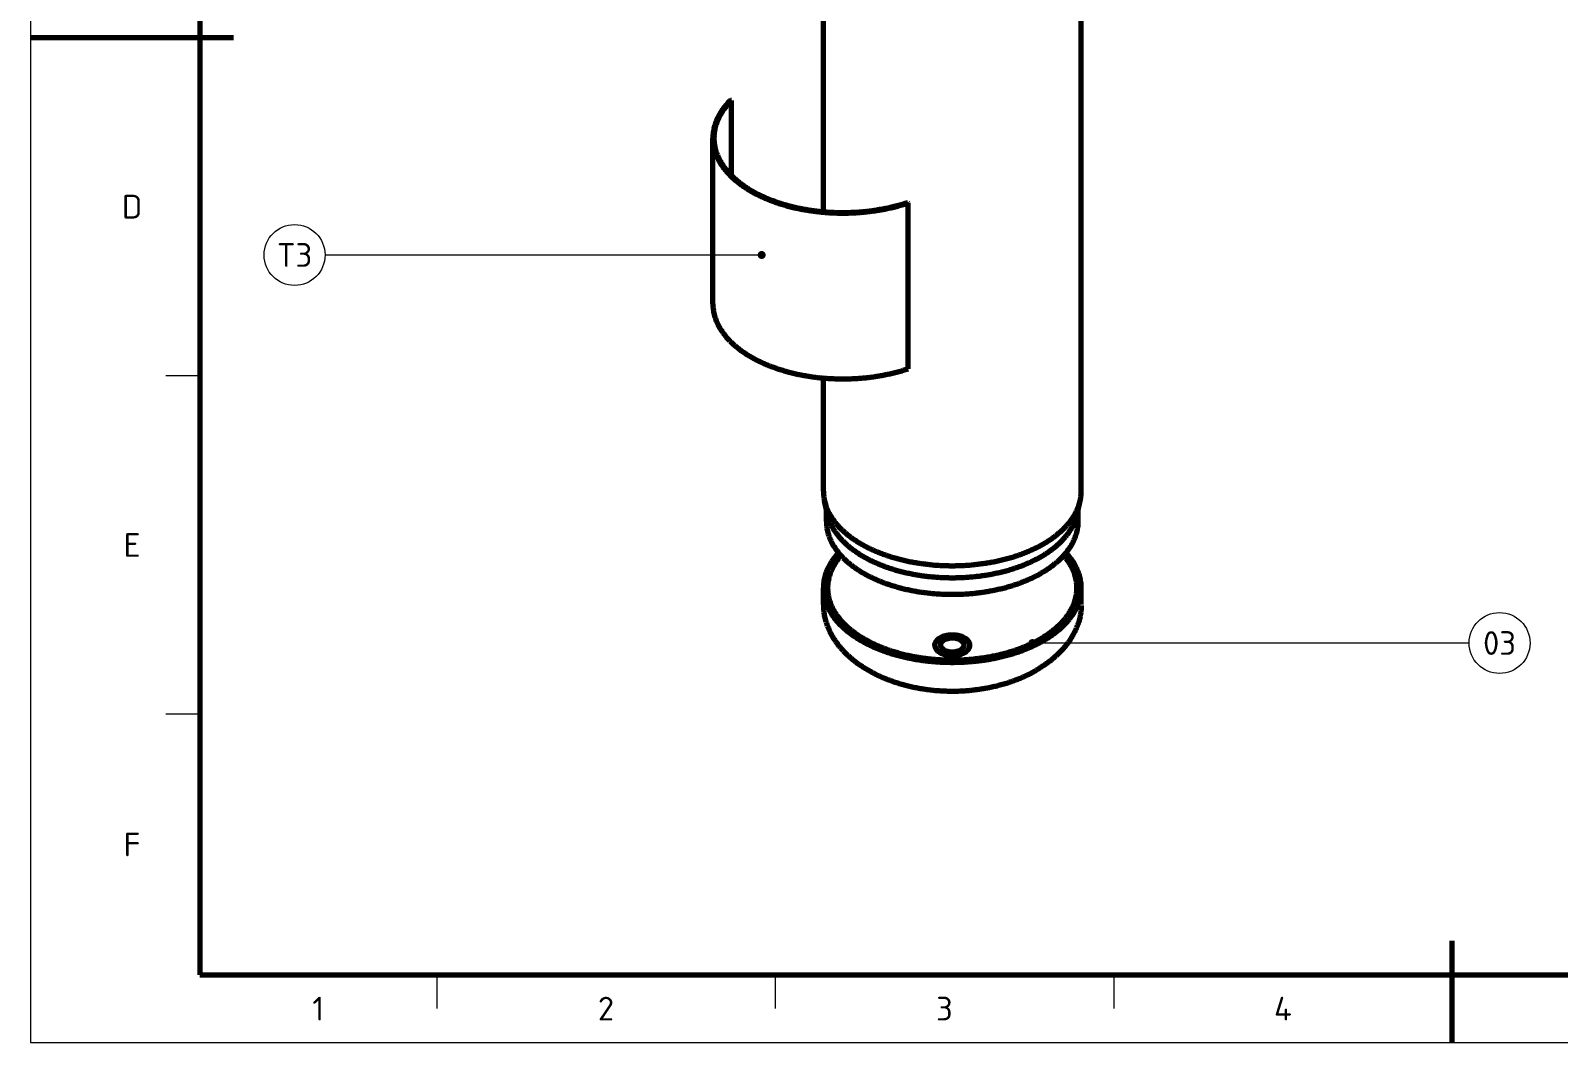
# Model space of a CAD drawing. Header units: millimetres. Extents: x 0 to 420, y 0 to 297.
# Drawn here: x 0 to 225.7, y 0 to 149.5 of the extents above; entities that cross this region are included whole.
import ezdxf
from ezdxf.enums import TextEntityAlignment as Align

# ---------------------------------------------------------------- set-up
doc = ezdxf.new("R2010")
doc.units = ezdxf.units.MM
for name, color, linetype, lineweight in [('01-VISIBLE', 7, 'CONTINUOUS', 70), ('06-TEXTO', 7, 'CONTINUOUS', 25), ('07-RECUADRO', 7, 'CONTINUOUS', 70), ('08-FINA', 5, 'CONTINUOUS', 18)]:
    doc.layers.add(name, color=color, linetype=linetype, lineweight=lineweight)
doc.styles.add('ISO3098', font='isocpeur.ttf')

msp = doc.modelspace()

# ---------------------------------------------------------------- hatches: boundary and pattern name
at = {"layer": '08-FINA'}
h = msp.add_hatch(color=7, dxfattribs=at)
h.dxf.hatch_style = 1
edge = h.paths.add_edge_path()
edge.add_arc((108, 116.36), 0.6, 0, 360)
h = msp.add_hatch(color=7, dxfattribs=at)
h.dxf.hatch_style = 1
edge = h.paths.add_edge_path()
edge.add_arc((148, 59.02), 0.6, 0, 360)

# ---------------------------------------------------------------- linework, layer by layer
at = {"layer": '01-VISIBLE'}
for p, q in [((117.11, 122.77), (117.11, 180)), ((155.21, 81.45), (155.21, 180)), ((103.53, 139.17), (103.4, 139.21)), ((103.53, 128.11), (103.53, 139.17)), ((100.79, 109.14), (100.79, 133.64)), ((129.57, 124.13), (129.65, 124.06)), ((129.65, 99.56), (129.65, 124.06)), ((117.11, 81.45), (117.11, 98.18)), ((117.71, 78.04), (117.26, 80.05)), ((154.61, 78.04), (155.05, 80.05)), ((117.56, 76.96), (117.56, 78.72)), ((154.76, 76.96), (154.76, 78.72)), ((117.11, 64.71), (117.11, 67.16)), ((155.21, 64.71), (155.21, 67.16))]:
    msp.add_line(p, q, dxfattribs=at)
for points in [[(103.4, 139.21), (103.25, 139.07), (103.11, 138.92), (102.97, 138.77), (102.84, 138.62), (102.71, 138.46), (102.58, 138.31), (102.45, 138.15), (102.33, 137.98), (102.21, 137.82), (102.09, 137.65), (101.98, 137.48), (101.87, 137.31), (101.77, 137.13), (101.67, 136.95), (101.58, 136.77), (101.49, 136.59), (101.4, 136.41), (101.32, 136.22), (101.24, 136.03), (101.17, 135.84), (101.11, 135.64), (101.05, 135.45), (101, 135.25), (100.95, 135.05), (100.91, 134.85), (100.87, 134.65), (100.84, 134.45), (100.82, 134.25), (100.81, 134.05), (100.8, 133.84), (100.79, 133.64)], [(103.53, 139.17), (103.38, 139.03), (103.24, 138.88), (103.11, 138.73), (102.97, 138.58), (102.84, 138.43), (102.71, 138.27), (102.59, 138.11), (102.47, 137.95), (102.35, 137.79), (102.23, 137.62), (102.12, 137.45), (102.02, 137.28), (101.91, 137.1), (101.81, 136.93), (101.72, 136.75), (101.63, 136.57), (101.55, 136.38), (101.47, 136.2), (101.39, 136.01), (101.32, 135.82), (101.26, 135.63), (101.2, 135.43), (101.15, 135.24), (101.1, 135.04), (101.06, 134.84), (101.02, 134.65), (100.99, 134.45), (100.97, 134.24), (100.96, 134.04), (100.95, 133.84), (100.94, 133.64)], [(100.79, 133.64), (100.8, 133.44), (100.81, 133.24), (100.82, 133.04), (100.84, 132.84), (100.87, 132.64), (100.9, 132.44), (100.94, 132.25), (100.99, 132.05), (101.04, 131.86), (101.1, 131.67), (101.16, 131.48), (101.23, 131.29), (101.3, 131.1), (101.38, 130.92), (101.46, 130.74), (101.55, 130.56), (101.64, 130.38), (101.74, 130.2), (101.84, 130.03), (101.94, 129.86), (102.05, 129.69), (102.16, 129.53), (102.28, 129.36), (102.4, 129.2), (102.52, 129.04), (102.65, 128.89), (102.77, 128.73), (102.91, 128.58), (103.04, 128.43), (103.18, 128.29), (103.32, 128.14), (103.46, 128), (103.6, 127.86), (103.75, 127.73), (103.9, 127.59), (104.05, 127.46), (104.2, 127.33), (104.36, 127.21), (104.51, 127.08), (104.67, 126.96), (104.83, 126.84), (104.99, 126.72), (105.16, 126.6), (105.32, 126.49), (105.49, 126.38), (105.65, 126.27), (105.82, 126.16), (105.99, 126.05), (106.16, 125.95), (106.33, 125.85), (106.51, 125.75), (106.68, 125.65), (106.86, 125.55), (107.03, 125.46), (107.21, 125.37), (107.39, 125.28), (107.57, 125.19), (107.75, 125.1), (107.93, 125.01), (108.11, 124.93), (108.3, 124.85), (108.48, 124.77), (108.66, 124.69), (108.85, 124.61), (109.03, 124.54), (109.22, 124.46), (109.41, 124.39), (109.59, 124.32), (109.78, 124.25), (109.97, 124.18), (110.16, 124.12), (110.35, 124.05), (110.54, 123.99), (110.73, 123.93), (110.92, 123.87), (111.11, 123.81), (111.3, 123.75), (111.5, 123.7), (111.69, 123.64), (111.88, 123.59), (112.07, 123.54), (112.27, 123.49), (112.46, 123.44), (112.66, 123.39), (112.85, 123.35), (113.05, 123.3), (113.24, 123.26), (113.44, 123.22), (113.63, 123.18), (113.83, 123.14), (114.03, 123.1), (114.22, 123.07), (114.42, 123.03), (114.62, 123), (114.82, 122.96), (115.01, 122.93), (115.21, 122.9), (115.41, 122.87), (115.61, 122.85), (115.81, 122.82), (116, 122.8), (116.2, 122.77), (116.4, 122.75), (116.6, 122.73), (116.8, 122.71), (117, 122.69), (117.2, 122.67), (117.4, 122.66), (117.6, 122.64), (117.8, 122.63), (118, 122.61), (118.2, 122.6), (118.4, 122.59), (118.6, 122.58), (118.8, 122.58), (119, 122.57), (119.2, 122.56), (119.4, 122.56), (119.6, 122.56), (119.8, 122.55), (120, 122.55), (120.2, 122.55), (120.4, 122.56), (120.6, 122.56), (120.8, 122.56), (121, 122.57), (121.2, 122.58), (121.4, 122.58), (121.6, 122.59), (121.8, 122.6), (122, 122.61), (122.2, 122.63), (122.4, 122.64), (122.6, 122.66), (122.8, 122.67), (123, 122.69), (123.2, 122.71), (123.4, 122.73), (123.59, 122.75), (123.79, 122.77), (123.99, 122.8), (124.19, 122.82), (124.39, 122.85), (124.59, 122.88), (124.79, 122.9), (124.98, 122.93), (125.18, 122.97), (125.38, 123), (125.58, 123.03), (125.77, 123.07), (125.97, 123.1), (126.17, 123.14), (126.36, 123.18), (126.56, 123.22), (126.75, 123.26), (126.95, 123.31), (127.14, 123.35), (127.34, 123.4), (127.53, 123.44), (127.73, 123.49), (127.92, 123.54), (128.12, 123.59), (128.31, 123.65), (128.5, 123.7), (128.69, 123.76), (128.89, 123.81), (129.08, 123.87), (129.27, 123.93), (129.46, 123.99), (129.65, 124.06)], [(100.94, 133.64), (100.95, 133.44), (100.96, 133.24), (100.97, 133.04), (100.99, 132.84), (101.02, 132.64), (101.06, 132.44), (101.1, 132.24), (101.14, 132.05), (101.2, 131.85), (101.25, 131.66), (101.32, 131.47), (101.39, 131.28), (101.46, 131.09), (101.54, 130.91), (101.62, 130.73), (101.71, 130.55), (101.8, 130.37), (101.9, 130.19), (102, 130.02), (102.11, 129.85), (102.22, 129.68), (102.33, 129.51), (102.45, 129.35), (102.57, 129.19), (102.69, 129.03), (102.82, 128.88), (102.95, 128.72), (103.08, 128.57), (103.22, 128.42), (103.36, 128.28), (103.5, 128.14), (103.64, 127.99), (103.79, 127.86), (103.94, 127.72), (104.09, 127.59), (104.24, 127.46), (104.39, 127.33), (104.55, 127.2), (104.71, 127.08), (104.87, 126.95), (105.03, 126.83), (105.19, 126.72), (105.35, 126.6), (105.52, 126.49), (105.69, 126.38), (105.86, 126.27), (106.03, 126.16), (106.2, 126.05), (106.37, 125.95), (106.54, 125.85), (106.72, 125.75), (106.89, 125.65), (107.07, 125.56), (107.25, 125.46), (107.43, 125.37), (107.61, 125.28), (107.79, 125.19), (107.97, 125.11), (108.15, 125.02), (108.33, 124.94), (108.52, 124.86), (108.7, 124.78), (108.89, 124.7), (109.07, 124.63), (109.26, 124.55), (109.45, 124.48), (109.64, 124.41), (109.83, 124.34), (110.01, 124.27), (110.2, 124.2), (110.39, 124.14), (110.58, 124.07), (110.78, 124.01), (110.97, 123.95), (111.16, 123.89), (111.35, 123.84), (111.55, 123.78), (111.74, 123.73), (111.93, 123.67), (112.13, 123.62), (112.32, 123.57), (112.52, 123.52), (112.71, 123.48), (112.91, 123.43), (113.1, 123.38), (113.3, 123.34), (113.5, 123.3), (113.69, 123.26), (113.89, 123.22), (114.09, 123.18), (114.29, 123.15), (114.48, 123.11), (114.68, 123.08), (114.88, 123.04), (115.08, 123.01), (115.28, 122.98), (115.48, 122.95), (115.67, 122.93), (115.87, 122.9), (116.07, 122.88), (116.27, 122.85), (116.47, 122.83), (116.67, 122.81), (116.87, 122.79), (117.07, 122.77), (117.27, 122.75), (117.47, 122.74), (117.67, 122.72), (117.87, 122.71), (118.07, 122.7), (118.28, 122.68), (118.48, 122.68), (118.68, 122.67), (118.88, 122.66), (119.08, 122.65), (119.28, 122.65), (119.48, 122.64), (119.68, 122.64), (119.88, 122.64), (120.08, 122.64), (120.28, 122.64), (120.49, 122.64), (120.69, 122.65), (120.89, 122.65), (121.09, 122.66), (121.29, 122.67), (121.49, 122.67), (121.69, 122.68), (121.89, 122.69), (122.09, 122.71), (122.29, 122.72), (122.49, 122.74), (122.69, 122.75), (122.89, 122.77), (123.09, 122.79), (123.29, 122.81), (123.49, 122.83), (123.69, 122.85), (123.89, 122.87), (124.09, 122.9), (124.29, 122.92), (124.49, 122.95), (124.69, 122.98), (124.89, 123.01), (125.09, 123.04), (125.28, 123.07), (125.48, 123.11), (125.68, 123.14), (125.88, 123.18), (126.08, 123.22), (126.27, 123.26), (126.47, 123.3), (126.67, 123.34), (126.86, 123.38), (127.06, 123.42), (127.25, 123.47), (127.45, 123.52), (127.64, 123.57), (127.84, 123.62), (128.03, 123.67), (128.23, 123.72), (128.42, 123.78), (128.61, 123.83), (128.81, 123.89), (129, 123.95), (129.19, 124.01), (129.38, 124.07), (129.57, 124.13)], [(100.79, 109.14), (100.8, 108.94), (100.81, 108.74), (100.82, 108.54), (100.84, 108.35), (100.87, 108.15), (100.9, 107.95), (100.94, 107.75), (100.99, 107.56), (101.04, 107.37), (101.1, 107.17), (101.16, 106.98), (101.23, 106.79), (101.3, 106.61), (101.38, 106.42), (101.46, 106.24), (101.55, 106.06), (101.64, 105.88), (101.74, 105.71), (101.84, 105.54), (101.94, 105.36), (102.05, 105.2), (102.16, 105.03), (102.28, 104.87), (102.4, 104.71), (102.52, 104.55), (102.65, 104.39), (102.77, 104.24), (102.91, 104.09), (103.04, 103.94), (103.18, 103.79), (103.32, 103.65), (103.46, 103.51), (103.6, 103.37), (103.75, 103.23), (103.9, 103.1), (104.05, 102.97), (104.2, 102.84), (104.36, 102.71), (104.51, 102.59), (104.67, 102.46), (104.83, 102.34), (104.99, 102.22), (105.16, 102.11), (105.32, 101.99), (105.49, 101.88), (105.65, 101.77), (105.82, 101.66), (105.99, 101.56), (106.16, 101.45), (106.33, 101.35), (106.51, 101.25), (106.68, 101.15), (106.86, 101.06), (107.03, 100.96), (107.21, 100.87), (107.39, 100.78), (107.57, 100.69), (107.75, 100.6), (107.93, 100.52), (108.11, 100.44), (108.3, 100.35), (108.48, 100.27), (108.66, 100.19), (108.85, 100.12), (109.03, 100.04), (109.22, 99.97), (109.41, 99.9), (109.59, 99.83), (109.78, 99.76), (109.97, 99.69), (110.16, 99.62), (110.35, 99.56), (110.54, 99.5), (110.73, 99.43), (110.92, 99.37), (111.11, 99.32), (111.3, 99.26), (111.5, 99.2), (111.69, 99.15), (111.88, 99.1), (112.07, 99.05), (112.27, 99), (112.46, 98.95), (112.66, 98.9), (112.85, 98.85), (113.05, 98.81), (113.24, 98.77), (113.44, 98.72), (113.63, 98.68), (113.83, 98.65), (114.03, 98.61), (114.22, 98.57), (114.42, 98.54), (114.62, 98.5), (114.82, 98.47), (115.01, 98.44), (115.21, 98.41), (115.41, 98.38), (115.61, 98.35), (115.81, 98.33), (116, 98.3), (116.2, 98.28), (116.4, 98.25), (116.6, 98.23), (116.8, 98.21), (117, 98.19), (117.2, 98.18), (117.4, 98.16), (117.6, 98.15), (117.8, 98.13), (118, 98.12), (118.2, 98.11), (118.4, 98.1), (118.6, 98.09), (118.8, 98.08), (119, 98.07), (119.2, 98.07), (119.4, 98.06), (119.6, 98.06), (119.8, 98.06), (120, 98.06), (120.2, 98.06), (120.4, 98.06), (120.6, 98.06), (120.8, 98.07), (121, 98.07), (121.2, 98.08), (121.4, 98.09), (121.6, 98.1), (121.8, 98.11), (122, 98.12), (122.2, 98.13), (122.4, 98.15), (122.6, 98.16), (122.8, 98.18), (123, 98.2), (123.2, 98.21), (123.4, 98.23), (123.59, 98.26), (123.79, 98.28), (123.99, 98.3), (124.19, 98.33), (124.39, 98.35), (124.59, 98.38), (124.79, 98.41), (124.98, 98.44), (125.18, 98.47), (125.38, 98.5), (125.58, 98.54), (125.77, 98.57), (125.97, 98.61), (126.17, 98.65), (126.36, 98.69), (126.56, 98.73), (126.75, 98.77), (126.95, 98.81), (127.14, 98.86), (127.34, 98.9), (127.53, 98.95), (127.73, 99), (127.92, 99.05), (128.12, 99.1), (128.31, 99.15), (128.5, 99.21), (128.69, 99.26), (128.89, 99.32), (129.08, 99.38), (129.27, 99.44), (129.46, 99.5), (129.65, 99.56)], [(117.11, 81.45), (117.11, 81.25), (117.12, 81.05), (117.14, 80.85), (117.16, 80.65), (117.19, 80.45), (117.22, 80.25), (117.26, 80.05)], [(155.05, 80.05), (155.09, 80.25), (155.13, 80.45), (155.16, 80.65), (155.18, 80.85), (155.19, 81.05), (155.2, 81.25), (155.21, 81.45)], [(117.26, 80.05), (117.31, 79.86), (117.36, 79.66), (117.42, 79.47), (117.48, 79.28), (117.55, 79.09), (117.62, 78.91), (117.7, 78.72), (117.79, 78.54), (117.87, 78.36), (117.97, 78.18), (118.06, 78.01), (118.16, 77.84), (118.27, 77.67), (118.38, 77.5), (118.49, 77.33), (118.61, 77.17), (118.73, 77.01), (118.85, 76.85), (118.98, 76.7), (119.11, 76.55), (119.24, 76.39), (119.37, 76.25), (119.51, 76.1), (119.65, 75.96), (119.79, 75.82), (119.94, 75.68), (120.09, 75.54), (120.24, 75.41), (120.39, 75.28), (120.54, 75.15), (120.7, 75.03), (120.85, 74.9), (121.01, 74.78), (121.17, 74.66), (121.33, 74.54), (121.5, 74.43), (121.66, 74.31), (121.83, 74.2), (122, 74.09), (122.16, 73.99), (122.33, 73.88), (122.51, 73.78), (122.68, 73.68), (122.85, 73.58), (123.03, 73.48), (123.2, 73.39), (123.38, 73.29), (123.56, 73.2), (123.74, 73.11), (123.92, 73.02), (124.1, 72.94), (124.28, 72.85), (124.46, 72.77), (124.64, 72.69), (124.83, 72.61), (125.01, 72.53), (125.2, 72.45), (125.38, 72.38), (125.57, 72.31), (125.76, 72.24), (125.94, 72.17), (126.13, 72.1), (126.32, 72.03), (126.51, 71.97), (126.7, 71.9), (126.89, 71.84), (127.08, 71.78), (127.27, 71.72), (127.46, 71.66), (127.65, 71.61), (127.85, 71.55), (128.04, 71.5), (128.23, 71.45), (128.43, 71.4), (128.62, 71.35), (128.82, 71.3), (129.01, 71.26), (129.21, 71.21), (129.4, 71.17), (129.6, 71.12), (129.79, 71.08), (129.99, 71.04), (130.18, 71.01), (130.38, 70.97), (130.58, 70.93), (130.78, 70.9), (130.97, 70.87), (131.17, 70.84), (131.37, 70.8), (131.57, 70.78), (131.76, 70.75), (131.96, 70.72), (132.16, 70.7), (132.36, 70.67), (132.56, 70.65), (132.76, 70.63), (132.96, 70.61), (133.16, 70.59), (133.35, 70.57), (133.55, 70.55), (133.75, 70.54), (133.95, 70.53), (134.15, 70.51), (134.35, 70.5), (134.55, 70.49), (134.75, 70.48), (134.95, 70.47), (135.15, 70.47), (135.35, 70.46), (135.55, 70.46), (135.75, 70.45), (135.95, 70.45), (136.15, 70.45), (136.35, 70.45), (136.55, 70.45), (136.75, 70.46), (136.95, 70.46), (137.15, 70.47), (137.35, 70.47), (137.55, 70.48), (137.75, 70.49), (137.95, 70.5), (138.15, 70.51), (138.35, 70.52), (138.55, 70.54), (138.75, 70.55), (138.95, 70.57), (139.15, 70.59), (139.35, 70.61), (139.55, 70.63), (139.75, 70.65), (139.95, 70.67), (140.14, 70.7), (140.34, 70.72), (140.54, 70.75), (140.74, 70.77), (140.94, 70.8), (141.14, 70.83), (141.33, 70.87), (141.53, 70.9), (141.73, 70.93), (141.92, 70.97), (142.12, 71), (142.32, 71.04), (142.51, 71.08), (142.71, 71.12), (142.91, 71.16), (143.1, 71.21), (143.3, 71.25), (143.49, 71.3), (143.68, 71.35), (143.88, 71.4), (144.07, 71.45), (144.27, 71.5), (144.46, 71.55), (144.65, 71.61), (144.84, 71.66), (145.03, 71.72), (145.23, 71.78), (145.42, 71.84), (145.61, 71.9), (145.8, 71.96), (145.99, 72.03), (146.17, 72.1), (146.36, 72.16), (146.55, 72.23), (146.74, 72.3), (146.92, 72.38), (147.11, 72.45), (147.29, 72.53), (147.48, 72.6), (147.66, 72.68), (147.85, 72.77), (148.03, 72.85), (148.21, 72.93), (148.39, 73.02), (148.57, 73.11), (148.75, 73.2), (148.93, 73.29), (149.1, 73.38), (149.28, 73.48), (149.45, 73.57), (149.63, 73.67)], [(149.63, 73.67), (149.8, 73.77), (149.97, 73.88), (150.14, 73.98), (150.31, 74.09), (150.48, 74.2), (150.65, 74.31), (150.81, 74.42), (150.98, 74.54), (151.14, 74.66), (151.3, 74.78), (151.46, 74.9), (151.61, 75.02), (151.77, 75.15), (151.92, 75.28), (152.07, 75.41), (152.22, 75.54), (152.37, 75.68), (152.52, 75.81), (152.66, 75.96), (152.8, 76.1), (152.94, 76.24), (153.07, 76.39), (153.2, 76.54), (153.33, 76.69), (153.46, 76.85), (153.58, 77.01), (153.7, 77.17), (153.82, 77.33), (153.93, 77.5), (154.04, 77.66), (154.15, 77.83), (154.25, 78.01), (154.35, 78.18), (154.44, 78.36), (154.53, 78.54), (154.61, 78.72), (154.69, 78.91), (154.76, 79.09), (154.83, 79.28), (154.9, 79.47), (154.95, 79.66), (155.01, 79.86), (155.05, 80.05)], [(117.56, 76.96), (117.56, 76.76), (117.57, 76.56), (117.59, 76.36), (117.61, 76.16), (117.64, 75.96), (117.67, 75.76), (117.71, 75.57), (117.76, 75.37), (117.82, 75.18), (117.87, 74.99), (117.94, 74.8), (118.01, 74.61), (118.08, 74.42), (118.16, 74.24), (118.25, 74.06), (118.34, 73.88), (118.43, 73.7), (118.53, 73.53), (118.64, 73.35), (118.74, 73.18), (118.86, 73.02), (118.97, 72.85), (119.09, 72.69), (119.21, 72.53), (119.34, 72.38), (119.47, 72.22), (119.6, 72.07), (119.73, 71.92), (119.87, 71.77), (120.01, 71.63), (120.15, 71.49), (120.3, 71.35), (120.44, 71.21), (120.59, 71.08), (120.74, 70.95), (120.9, 70.82), (121.05, 70.69), (121.21, 70.57), (121.37, 70.45), (121.53, 70.33), (121.69, 70.21), (121.86, 70.09), (122.02, 69.98), (122.19, 69.87), (122.36, 69.76), (122.53, 69.65), (122.7, 69.55), (122.87, 69.44), (123.05, 69.34), (123.22, 69.24), (123.4, 69.15), (123.57, 69.05), (123.75, 68.96), (123.93, 68.87), (124.11, 68.78), (124.29, 68.69), (124.47, 68.6), (124.65, 68.52), (124.84, 68.44), (125.02, 68.36), (125.21, 68.28), (125.39, 68.2), (125.58, 68.13), (125.76, 68.05), (125.95, 67.98), (126.14, 67.91), (126.33, 67.84), (126.52, 67.78), (126.71, 67.71), (126.9, 67.65), (127.09, 67.58), (127.28, 67.52), (127.47, 67.46), (127.66, 67.41), (127.85, 67.35), (128.05, 67.3), (128.24, 67.24), (128.44, 67.19), (128.63, 67.14), (128.82, 67.09), (129.02, 67.04), (129.21, 67), (129.41, 66.95), (129.61, 66.91), (129.8, 66.87), (130, 66.83), (130.2, 66.79), (130.39, 66.75), (130.59, 66.71), (130.79, 66.68), (130.99, 66.64), (131.18, 66.61), (131.38, 66.58), (131.58, 66.55), (131.78, 66.52), (131.98, 66.5), (132.18, 66.47), (132.38, 66.45), (132.58, 66.42), (132.78, 66.4), (132.97, 66.38), (133.17, 66.36), (133.37, 66.34), (133.57, 66.32), (133.77, 66.31), (133.97, 66.29), (134.18, 66.28), (134.38, 66.27), (134.58, 66.26), (134.78, 66.25), (134.98, 66.24), (135.18, 66.24), (135.38, 66.23), (135.58, 66.23), (135.78, 66.22), (135.98, 66.22), (136.18, 66.22), (136.38, 66.22), (136.58, 66.22), (136.78, 66.23), (136.98, 66.23), (137.18, 66.24), (137.38, 66.24), (137.59, 66.25), (137.79, 66.26), (137.99, 66.27), (138.19, 66.28), (138.39, 66.3), (138.59, 66.31), (138.79, 66.33), (138.99, 66.35), (139.19, 66.36), (139.39, 66.38), (139.59, 66.4), (139.79, 66.43), (139.98, 66.45), (140.18, 66.48), (140.38, 66.5), (140.58, 66.53), (140.78, 66.56), (140.98, 66.59), (141.18, 66.62), (141.38, 66.65), (141.57, 66.69), (141.77, 66.72), (141.97, 66.76), (142.16, 66.8), (142.36, 66.84), (142.56, 66.88), (142.75, 66.92), (142.95, 66.96), (143.15, 67.01), (143.34, 67.05), (143.54, 67.1), (143.73, 67.15), (143.92, 67.2), (144.12, 67.25), (144.31, 67.31), (144.5, 67.36), (144.7, 67.42), (144.89, 67.48), (145.08, 67.54), (145.27, 67.6), (145.46, 67.66), (145.65, 67.73), (145.84, 67.79), (146.03, 67.86), (146.22, 67.93), (146.41, 68), (146.59, 68.07), (146.78, 68.15), (146.97, 68.22), (147.15, 68.3), (147.34, 68.38), (147.52, 68.46), (147.7, 68.54), (147.89, 68.62), (148.07, 68.71), (148.25, 68.8), (148.43, 68.89), (148.61, 68.98), (148.78, 69.07), (148.96, 69.17), (149.14, 69.27), (149.31, 69.37)], [(117.71, 78.04), (117.76, 77.85), (117.81, 77.65), (117.87, 77.46), (117.93, 77.27), (118, 77.08), (118.07, 76.9), (118.15, 76.71), (118.24, 76.53), (118.33, 76.35), (118.42, 76.17), (118.52, 76), (118.62, 75.82), (118.73, 75.65), (118.84, 75.49), (118.96, 75.32), (119.08, 75.16), (119.2, 75), (119.32, 74.84), (119.45, 74.69), (119.58, 74.54), (119.72, 74.39), (119.85, 74.24), (119.99, 74.1), (120.14, 73.95), (120.28, 73.82), (120.43, 73.68), (120.58, 73.54), (120.73, 73.41), (120.88, 73.28), (121.04, 73.16), (121.19, 73.03), (121.35, 72.91), (121.51, 72.79), (121.68, 72.67), (121.84, 72.55), (122.01, 72.44), (122.17, 72.33), (122.34, 72.22), (122.51, 72.11), (122.68, 72.01), (122.85, 71.9), (123.03, 71.8), (123.2, 71.7), (123.38, 71.61), (123.56, 71.51), (123.73, 71.42), (123.91, 71.33), (124.09, 71.24), (124.27, 71.15), (124.45, 71.06), (124.64, 70.98), (124.82, 70.9), (125, 70.82), (125.19, 70.74), (125.37, 70.66), (125.56, 70.58), (125.75, 70.51), (125.93, 70.44), (126.12, 70.37), (126.31, 70.3), (126.5, 70.23), (126.69, 70.17), (126.88, 70.1), (127.07, 70.04), (127.26, 69.98), (127.45, 69.92), (127.65, 69.86), (127.84, 69.8), (128.03, 69.75), (128.23, 69.7), (128.42, 69.64), (128.61, 69.59), (128.81, 69.54), (129, 69.5), (129.2, 69.45), (129.4, 69.41), (129.59, 69.36), (129.79, 69.32), (129.98, 69.28), (130.18, 69.24), (130.38, 69.2), (130.58, 69.17), (130.77, 69.13), (130.97, 69.1), (131.17, 69.06), (131.37, 69.03), (131.57, 69), (131.77, 68.97), (131.96, 68.95), (132.16, 68.92), (132.36, 68.9), (132.56, 68.87), (132.76, 68.85), (132.96, 68.83), (133.16, 68.81), (133.36, 68.79), (133.56, 68.78), (133.76, 68.76), (133.96, 68.75), (134.16, 68.73), (134.36, 68.72), (134.56, 68.71), (134.76, 68.7), (134.97, 68.69), (135.17, 68.69), (135.37, 68.68), (135.57, 68.68), (135.77, 68.67), (135.97, 68.67), (136.17, 68.67), (136.37, 68.67), (136.57, 68.67), (136.77, 68.68), (136.97, 68.68), (137.17, 68.69), (137.38, 68.69), (137.58, 68.7), (137.78, 68.71), (137.98, 68.72), (138.18, 68.73), (138.38, 68.75), (138.58, 68.76), (138.78, 68.78), (138.98, 68.79), (139.18, 68.81), (139.38, 68.83), (139.58, 68.85), (139.78, 68.88), (139.98, 68.9), (140.18, 68.92), (140.38, 68.95), (140.57, 68.98), (140.77, 69.01), (140.97, 69.04), (141.17, 69.07), (141.37, 69.1), (141.57, 69.13), (141.76, 69.17), (141.96, 69.21), (142.16, 69.24), (142.36, 69.28), (142.55, 69.33), (142.75, 69.37), (142.95, 69.41), (143.14, 69.46), (143.34, 69.5), (143.53, 69.55), (143.73, 69.6), (143.92, 69.65), (144.11, 69.7), (144.31, 69.76), (144.5, 69.81), (144.69, 69.87), (144.89, 69.93), (145.08, 69.99), (145.27, 70.05), (145.46, 70.11), (145.65, 70.17), (145.84, 70.24), (146.03, 70.31), (146.22, 70.38), (146.41, 70.45), (146.59, 70.52), (146.78, 70.59), (146.97, 70.67), (147.15, 70.75), (147.34, 70.83), (147.52, 70.91), (147.7, 70.99), (147.88, 71.07), (148.07, 71.16), (148.25, 71.25), (148.43, 71.34), (148.6, 71.43), (148.78, 71.52), (148.96, 71.62), (149.13, 71.72), (149.31, 71.82)], [(149.31, 71.82), (149.48, 71.92), (149.65, 72.02), (149.82, 72.12), (149.99, 72.23), (150.16, 72.34), (150.33, 72.45), (150.49, 72.57), (150.66, 72.68), (150.82, 72.8), (150.98, 72.92), (151.14, 73.04), (151.29, 73.17), (151.45, 73.29), (151.6, 73.42), (151.75, 73.56), (151.9, 73.69), (152.05, 73.83), (152.19, 73.97), (152.33, 74.11), (152.47, 74.25), (152.61, 74.4), (152.74, 74.55), (152.87, 74.7), (153, 74.85), (153.12, 75.01), (153.25, 75.17), (153.36, 75.33), (153.48, 75.49), (153.59, 75.66), (153.69, 75.83), (153.8, 76), (153.9, 76.18), (153.99, 76.35), (154.08, 76.53), (154.16, 76.72), (154.24, 76.9), (154.32, 77.08), (154.39, 77.27), (154.45, 77.46), (154.51, 77.65), (154.56, 77.85), (154.61, 78.04)], [(149.31, 69.37), (149.49, 69.47), (149.66, 69.57), (149.83, 69.68), (150.01, 69.79), (150.18, 69.9), (150.35, 70.02), (150.51, 70.13), (150.68, 70.25), (150.84, 70.37), (151.01, 70.49), (151.17, 70.62), (151.33, 70.75), (151.48, 70.88), (151.64, 71.01), (151.79, 71.14), (151.94, 71.28), (152.09, 71.42), (152.24, 71.56), (152.38, 71.71), (152.52, 71.85), (152.66, 72.01), (152.79, 72.16), (152.93, 72.31), (153.05, 72.47), (153.18, 72.63), (153.3, 72.8), (153.42, 72.96), (153.53, 73.13), (153.65, 73.3), (153.75, 73.48), (153.85, 73.65), (153.95, 73.83), (154.04, 74.01), (154.13, 74.2), (154.21, 74.38), (154.29, 74.57), (154.36, 74.76), (154.43, 74.96), (154.49, 75.15), (154.55, 75.35), (154.6, 75.54), (154.64, 75.74), (154.67, 75.94), (154.7, 76.15), (154.73, 76.35), (154.74, 76.55), (154.75, 76.76), (154.76, 76.96)], [(119.36, 72.35), (119.22, 72.2), (119.08, 72.04), (118.95, 71.88), (118.82, 71.72), (118.69, 71.56), (118.57, 71.39), (118.45, 71.22), (118.34, 71.05), (118.23, 70.88), (118.12, 70.7), (118.02, 70.52), (117.92, 70.34), (117.82, 70.15), (117.74, 69.97), (117.65, 69.78), (117.58, 69.58), (117.5, 69.39), (117.44, 69.19), (117.37, 69), (117.32, 68.8), (117.27, 68.6), (117.23, 68.39), (117.19, 68.19), (117.16, 67.99), (117.14, 67.78), (117.12, 67.57), (117.11, 67.37), (117.11, 67.16)], [(155.21, 67.16), (155.2, 67.37), (155.19, 67.57), (155.18, 67.78), (155.15, 67.99), (155.12, 68.19), (155.09, 68.39), (155.04, 68.6), (155, 68.8), (154.94, 69), (154.88, 69.19), (154.81, 69.39), (154.74, 69.58), (154.66, 69.78), (154.58, 69.97), (154.49, 70.15), (154.4, 70.34), (154.3, 70.52), (154.2, 70.7), (154.09, 70.88), (153.98, 71.05), (153.86, 71.22), (153.74, 71.39), (153.62, 71.56), (153.49, 71.72), (153.36, 71.88), (153.23, 72.04), (153.09, 72.2), (152.96, 72.35)], [(119.7, 71.95), (119.57, 71.8), (119.44, 71.64), (119.32, 71.48), (119.19, 71.32), (119.08, 71.15), (118.96, 70.98), (118.85, 70.81), (118.74, 70.64), (118.64, 70.46), (118.54, 70.28), (118.45, 70.1), (118.36, 69.92), (118.28, 69.73), (118.2, 69.54), (118.13, 69.35), (118.06, 69.16), (118, 68.97), (117.94, 68.77), (117.9, 68.57), (117.85, 68.38), (117.82, 68.18), (117.79, 67.97), (117.76, 67.77), (117.75, 67.57), (117.74, 67.37), (117.73, 67.16)], [(154.58, 67.16), (154.58, 67.37), (154.57, 67.57), (154.55, 67.77), (154.53, 67.97), (154.5, 68.18), (154.46, 68.38), (154.42, 68.57), (154.37, 68.77), (154.31, 68.97), (154.25, 69.16), (154.19, 69.35), (154.11, 69.54), (154.04, 69.73), (153.95, 69.92), (153.86, 70.1), (153.77, 70.28), (153.67, 70.46), (153.57, 70.64), (153.46, 70.81), (153.35, 70.98), (153.24, 71.15), (153.12, 71.32), (153, 71.48), (152.87, 71.64), (152.74, 71.8), (152.61, 71.95)], [(117.11, 67.16), (117.11, 66.96), (117.12, 66.76), (117.14, 66.56), (117.16, 66.36), (117.19, 66.16), (117.22, 65.97), (117.26, 65.77), (117.31, 65.58), (117.36, 65.38), (117.42, 65.19), (117.48, 65), (117.55, 64.81), (117.62, 64.63), (117.7, 64.44), (117.78, 64.26), (117.87, 64.08), (117.96, 63.9), (118.06, 63.73), (118.16, 63.56), (118.26, 63.39), (118.37, 63.22), (118.49, 63.05), (118.6, 62.89), (118.72, 62.73), (118.85, 62.57), (118.97, 62.42), (119.1, 62.26), (119.23, 62.11), (119.37, 61.96), (119.51, 61.82), (119.65, 61.68), (119.79, 61.54), (119.93, 61.4), (120.08, 61.26), (120.23, 61.13), (120.38, 61), (120.53, 60.87), (120.69, 60.74), (120.85, 60.62), (121, 60.5), (121.16, 60.38), (121.33, 60.26), (121.49, 60.14), (121.65, 60.03), (121.82, 59.92), (121.99, 59.81), (122.16, 59.7), (122.33, 59.6), (122.5, 59.49), (122.67, 59.39), (122.85, 59.29), (123.02, 59.2), (123.2, 59.1), (123.37, 59.01), (123.55, 58.92), (123.73, 58.83), (123.91, 58.74), (124.09, 58.65), (124.27, 58.57), (124.45, 58.48), (124.64, 58.4), (124.82, 58.32), (125.01, 58.24), (125.19, 58.17), (125.38, 58.09), (125.56, 58.02), (125.75, 57.95), (125.94, 57.88), (126.13, 57.81), (126.31, 57.75), (126.5, 57.68), (126.69, 57.62), (126.88, 57.55), (127.07, 57.49), (127.27, 57.43), (127.46, 57.38), (127.65, 57.32), (127.84, 57.27), (128.03, 57.21), (128.23, 57.16), (128.42, 57.11), (128.62, 57.06), (128.81, 57.01), (129, 56.97), (129.2, 56.92), (129.39, 56.88), (129.59, 56.84), (129.79, 56.8), (129.98, 56.76), (130.18, 56.72), (130.38, 56.68), (130.57, 56.65), (130.77, 56.61), (130.97, 56.58), (131.17, 56.55), (131.36, 56.52), (131.56, 56.49), (131.76, 56.46), (131.96, 56.43), (132.16, 56.41), (132.35, 56.38), (132.55, 56.36), (132.75, 56.34), (132.95, 56.32), (133.15, 56.3), (133.35, 56.28), (133.55, 56.27), (133.75, 56.25), (133.95, 56.24), (134.15, 56.22), (134.35, 56.21), (134.55, 56.2), (134.75, 56.19), (134.95, 56.19), (135.15, 56.18), (135.35, 56.17), (135.55, 56.17), (135.75, 56.17), (135.95, 56.16), (136.15, 56.16), (136.35, 56.16), (136.55, 56.17), (136.75, 56.17), (136.95, 56.17), (137.15, 56.18), (137.35, 56.18), (137.55, 56.19), (137.75, 56.2), (137.95, 56.21), (138.15, 56.22), (138.35, 56.24), (138.55, 56.25), (138.75, 56.27), (138.95, 56.28), (139.15, 56.3), (139.35, 56.32), (139.55, 56.34), (139.74, 56.36), (139.94, 56.38), (140.14, 56.41), (140.34, 56.43), (140.54, 56.46), (140.74, 56.49), (140.93, 56.51), (141.13, 56.54), (141.33, 56.58), (141.53, 56.61), (141.73, 56.64), (141.92, 56.68), (142.12, 56.72), (142.32, 56.75), (142.51, 56.79), (142.71, 56.83), (142.9, 56.88), (143.1, 56.92), (143.29, 56.96), (143.49, 57.01), (143.68, 57.06), (143.88, 57.11), (144.07, 57.16), (144.26, 57.21), (144.46, 57.26), (144.65, 57.32), (144.84, 57.37), (145.03, 57.43), (145.22, 57.49), (145.42, 57.55), (145.61, 57.61), (145.8, 57.67), (145.98, 57.74), (146.17, 57.81), (146.36, 57.87), (146.55, 57.94), (146.74, 58.01), (146.92, 58.09), (147.11, 58.16), (147.29, 58.24), (147.48, 58.32), (147.66, 58.4), (147.85, 58.48), (148.03, 58.56), (148.21, 58.64), (148.39, 58.73), (148.57, 58.82), (148.75, 58.91), (148.93, 59), (149.1, 59.09), (149.28, 59.19), (149.45, 59.29), (149.63, 59.38)], [(117.73, 67.16), (117.74, 66.96), (117.75, 66.76), (117.76, 66.56), (117.78, 66.36), (117.81, 66.16), (117.85, 65.96), (117.89, 65.77), (117.94, 65.57), (117.99, 65.38), (118.05, 65.19), (118.12, 65), (118.19, 64.81), (118.27, 64.62), (118.35, 64.44), (118.43, 64.26), (118.52, 64.08), (118.62, 63.9), (118.72, 63.73), (118.82, 63.55), (118.93, 63.39), (119.04, 63.22), (119.16, 63.05), (119.28, 62.89), (119.4, 62.73), (119.53, 62.58), (119.66, 62.42), (119.79, 62.27), (119.93, 62.13), (120.07, 61.98), (120.21, 61.84), (120.35, 61.7), (120.5, 61.56), (120.64, 61.42), (120.8, 61.29), (120.95, 61.16), (121.1, 61.03), (121.26, 60.9), (121.42, 60.78), (121.58, 60.66), (121.74, 60.54), (121.9, 60.42), (122.07, 60.31), (122.23, 60.19), (122.4, 60.08), (122.57, 59.98), (122.74, 59.87), (122.91, 59.77), (123.09, 59.66), (123.26, 59.56), (123.44, 59.47), (123.61, 59.37), (123.79, 59.28), (123.97, 59.18), (124.15, 59.09), (124.33, 59), (124.51, 58.92), (124.69, 58.83), (124.88, 58.75), (125.06, 58.67), (125.25, 58.59), (125.43, 58.51), (125.62, 58.44), (125.8, 58.36), (125.99, 58.29), (126.18, 58.22), (126.37, 58.15), (126.56, 58.08), (126.75, 58.02), (126.94, 57.95), (127.13, 57.89), (127.32, 57.83), (127.51, 57.77), (127.7, 57.71), (127.9, 57.65), (128.09, 57.6), (128.28, 57.54), (128.48, 57.49), (128.67, 57.44), (128.87, 57.39), (129.06, 57.34), (129.26, 57.3), (129.45, 57.25), (129.65, 57.21), (129.85, 57.17), (130.04, 57.13), (130.24, 57.09), (130.44, 57.05), (130.64, 57.01), (130.83, 56.98), (131.03, 56.94), (131.23, 56.91), (131.43, 56.88), (131.63, 56.85), (131.83, 56.82), (132.03, 56.79), (132.22, 56.77), (132.42, 56.74), (132.62, 56.72), (132.82, 56.7), (133.02, 56.68), (133.22, 56.66), (133.42, 56.64), (133.62, 56.62), (133.82, 56.61), (134.02, 56.6), (134.23, 56.58), (134.43, 56.57), (134.63, 56.56), (134.83, 56.55), (135.03, 56.54), (135.23, 56.54), (135.43, 56.53), (135.63, 56.53), (135.83, 56.53), (136.03, 56.52), (136.23, 56.52), (136.43, 56.53), (136.64, 56.53), (136.84, 56.53), (137.04, 56.54), (137.24, 56.54), (137.44, 56.55), (137.64, 56.56), (137.84, 56.57), (138.04, 56.58), (138.24, 56.59), (138.44, 56.61), (138.64, 56.62), (138.84, 56.64), (139.04, 56.66), (139.24, 56.67), (139.44, 56.69), (139.64, 56.72), (139.84, 56.74), (140.04, 56.76), (140.24, 56.79), (140.44, 56.82), (140.64, 56.84), (140.84, 56.87), (141.04, 56.9), (141.24, 56.94), (141.43, 56.97), (141.63, 57), (141.83, 57.04), (142.03, 57.08), (142.22, 57.12), (142.42, 57.16), (142.62, 57.2), (142.81, 57.24), (143.01, 57.29), (143.21, 57.33), (143.4, 57.38), (143.6, 57.43), (143.79, 57.48), (143.98, 57.53), (144.18, 57.58), (144.37, 57.64), (144.56, 57.7), (144.76, 57.75), (144.95, 57.81), (145.14, 57.87), (145.33, 57.94), (145.52, 58), (145.71, 58.07), (145.9, 58.13), (146.09, 58.2), (146.28, 58.27), (146.47, 58.34), (146.65, 58.42), (146.84, 58.49), (147.03, 58.57), (147.21, 58.65), (147.39, 58.73), (147.58, 58.81), (147.76, 58.9), (147.94, 58.98), (148.12, 59.07), (148.3, 59.16), (148.48, 59.25), (148.66, 59.35), (148.84, 59.44), (149.01, 59.54), (149.19, 59.64)], [(149.19, 59.64), (149.36, 59.74), (149.53, 59.85), (149.7, 59.95), (149.88, 60.06), (150.04, 60.17), (150.21, 60.28), (150.38, 60.4), (150.54, 60.52), (150.71, 60.63), (150.87, 60.76), (151.03, 60.88), (151.18, 61.01), (151.34, 61.13), (151.49, 61.27), (151.65, 61.4), (151.79, 61.54), (151.94, 61.67), (152.09, 61.82), (152.23, 61.96), (152.37, 62.1), (152.5, 62.25), (152.64, 62.41), (152.77, 62.56), (152.9, 62.72), (153.02, 62.88), (153.14, 63.04), (153.26, 63.2), (153.37, 63.37), (153.48, 63.54), (153.59, 63.71), (153.69, 63.89), (153.78, 64.06), (153.88, 64.24), (153.96, 64.43), (154.04, 64.61), (154.12, 64.8), (154.19, 64.99), (154.26, 65.18), (154.32, 65.37), (154.37, 65.56), (154.42, 65.76), (154.46, 65.96), (154.5, 66.16), (154.53, 66.36), (154.55, 66.56), (154.57, 66.76), (154.58, 66.96), (154.58, 67.16)], [(149.63, 59.38), (149.8, 59.49), (149.97, 59.59), (150.14, 59.69), (150.31, 59.8), (150.48, 59.91), (150.65, 60.02), (150.81, 60.14), (150.98, 60.25), (151.14, 60.37), (151.3, 60.49), (151.46, 60.61), (151.62, 60.73), (151.77, 60.86), (151.93, 60.99), (152.08, 61.12), (152.23, 61.25), (152.37, 61.39), (152.52, 61.53), (152.66, 61.67), (152.8, 61.81), (152.94, 61.96), (153.08, 62.11), (153.21, 62.26), (153.34, 62.41), (153.46, 62.56), (153.59, 62.72), (153.71, 62.88), (153.82, 63.05), (153.94, 63.21), (154.05, 63.38), (154.15, 63.55), (154.25, 63.72), (154.35, 63.9), (154.44, 64.08), (154.53, 64.26), (154.61, 64.44), (154.69, 64.62), (154.77, 64.81), (154.84, 65), (154.9, 65.19), (154.96, 65.38), (155.01, 65.57), (155.05, 65.77), (155.09, 65.97), (155.13, 66.16), (155.16, 66.36), (155.18, 66.56), (155.19, 66.76), (155.2, 66.96), (155.21, 67.16)], [(117.11, 64.71), (117.11, 64.51), (117.11, 64.31), (117.13, 64.11), (117.14, 63.91), (117.16, 63.71), (117.19, 63.51), (117.21, 63.31), (117.25, 63.11), (117.29, 62.92), (117.33, 62.72), (117.38, 62.53), (117.44, 62.33), (117.5, 62.14), (117.56, 61.95), (117.63, 61.76), (117.7, 61.57), (117.77, 61.38), (117.85, 61.2), (117.93, 61.01), (118.01, 60.83), (118.1, 60.65), (118.19, 60.47), (118.28, 60.29), (118.38, 60.12), (118.48, 59.94), (118.58, 59.77), (118.69, 59.6), (118.8, 59.43), (118.92, 59.27), (119.03, 59.1), (119.15, 58.94), (119.27, 58.78), (119.4, 58.63), (119.53, 58.47), (119.66, 58.32), (119.79, 58.16), (119.92, 58.02), (120.06, 57.87), (120.2, 57.72), (120.34, 57.58), (120.48, 57.44), (120.63, 57.3), (120.78, 57.16), (120.93, 57.03), (121.08, 56.9), (121.23, 56.77), (121.38, 56.64), (121.54, 56.51), (121.7, 56.39), (121.86, 56.26), (122.02, 56.14), (122.18, 56.02), (122.34, 55.91), (122.51, 55.79), (122.67, 55.68), (122.84, 55.57), (123.01, 55.46), (123.18, 55.35), (123.35, 55.24), (123.52, 55.14), (123.69, 55.04), (123.87, 54.94), (124.04, 54.84), (124.22, 54.74), (124.4, 54.65), (124.58, 54.56), (124.75, 54.46), (124.93, 54.37), (125.12, 54.29), (125.3, 54.2), (125.48, 54.12), (125.66, 54.04), (125.85, 53.95), (126.03, 53.88), (126.22, 53.8), (126.4, 53.72), (126.59, 53.65), (126.78, 53.58), (126.97, 53.51), (127.16, 53.44), (127.35, 53.37), (127.54, 53.31), (127.73, 53.24), (127.92, 53.18), (128.11, 53.12), (128.3, 53.06), (128.49, 53), (128.69, 52.94), (128.88, 52.89), (129.07, 52.84), (129.27, 52.79), (129.46, 52.74), (129.66, 52.69), (129.85, 52.64), (130.05, 52.6), (130.24, 52.55), (130.44, 52.51), (130.64, 52.47), (130.84, 52.43), (131.03, 52.39), (131.23, 52.36), (131.43, 52.32), (131.63, 52.29), (131.82, 52.26), (132.02, 52.23), (132.22, 52.2), (132.42, 52.17), (132.62, 52.14), (132.82, 52.12), (133.02, 52.09), (133.22, 52.07), (133.42, 52.05), (133.62, 52.03), (133.82, 52.02), (134.02, 52), (134.22, 51.99), (134.42, 51.97), (134.62, 51.96), (134.82, 51.95), (135.02, 51.94), (135.22, 51.94), (135.43, 51.93), (135.63, 51.93), (135.83, 51.92), (136.03, 51.92), (136.23, 51.92), (136.43, 51.92), (136.63, 51.92), (136.83, 51.93), (137.03, 51.93), (137.23, 51.94), (137.43, 51.95), (137.64, 51.96), (137.84, 51.97), (138.04, 51.98), (138.24, 52), (138.44, 52.01), (138.64, 52.03), (138.84, 52.05), (139.04, 52.07), (139.24, 52.09), (139.44, 52.11), (139.64, 52.14), (139.84, 52.16), (140.04, 52.19), (140.23, 52.22), (140.43, 52.25), (140.63, 52.28), (140.83, 52.31), (141.03, 52.35), (141.23, 52.38), (141.42, 52.42), (141.62, 52.46), (141.82, 52.5), (142.01, 52.54), (142.21, 52.58), (142.41, 52.63), (142.6, 52.67), (142.8, 52.72), (142.99, 52.77), (143.19, 52.82), (143.38, 52.88), (143.57, 52.93), (143.77, 52.98), (143.96, 53.04), (144.15, 53.1), (144.34, 53.16), (144.53, 53.22), (144.72, 53.29), (144.91, 53.35), (145.1, 53.42), (145.29, 53.49), (145.48, 53.56), (145.67, 53.63), (145.86, 53.7), (146.04, 53.78), (146.23, 53.85), (146.41, 53.93), (146.6, 54.01), (146.78, 54.09), (146.96, 54.18), (147.15, 54.26), (147.33, 54.35), (147.51, 54.44), (147.69, 54.53), (147.87, 54.62), (148.04, 54.72), (148.22, 54.81), (148.4, 54.91), (148.57, 55.01)], [(155.21, 64.56), (155.2, 64.35), (155.19, 64.15), (155.18, 63.95), (155.16, 63.75), (155.13, 63.55), (155.11, 63.34), (155.07, 63.14), (155.03, 62.95), (154.99, 62.75), (154.94, 62.55), (154.88, 62.36), (154.83, 62.16), (154.76, 61.97), (154.7, 61.78), (154.63, 61.59), (154.55, 61.4), (154.47, 61.21), (154.39, 61.03), (154.31, 60.84), (154.22, 60.66), (154.13, 60.48), (154.03, 60.3), (153.94, 60.12), (153.84, 59.95), (153.73, 59.77), (153.62, 59.6), (153.51, 59.43), (153.4, 59.27), (153.28, 59.1), (153.16, 58.94), (153.04, 58.78), (152.91, 58.62), (152.78, 58.46), (152.65, 58.31), (152.52, 58.15), (152.38, 58), (152.24, 57.86), (152.1, 57.71), (151.96, 57.57), (151.81, 57.42), (151.67, 57.28), (151.52, 57.15), (151.37, 57.01), (151.21, 56.88), (151.06, 56.75), (150.9, 56.62), (150.75, 56.49), (150.59, 56.36), (150.43, 56.24), (150.27, 56.12), (150.1, 56), (149.94, 55.88), (149.77, 55.76), (149.6, 55.65), (149.43, 55.54), (149.26, 55.43), (149.09, 55.32), (148.92, 55.22), (148.75, 55.11), (148.57, 55.01)], [(138, 57.63), (138.17, 57.74), (138.33, 57.87), (138.48, 58.01), (138.6, 58.17), (138.7, 58.35), (138.75, 58.54), (138.77, 58.74), (138.73, 58.94), (138.66, 59.13), (138.55, 59.3), (138.42, 59.45), (138.26, 59.59), (138.1, 59.7), (137.92, 59.81), (137.74, 59.89), (137.55, 59.97), (137.36, 60.03), (137.17, 60.09), (136.97, 60.13), (136.77, 60.16), (136.57, 60.19), (136.37, 60.2), (136.16, 60.2), (135.96, 60.2), (135.76, 60.19), (135.56, 60.16), (135.36, 60.13), (135.16, 60.09), (134.96, 60.04), (134.77, 59.97), (134.58, 59.9), (134.4, 59.81), (134.23, 59.71), (134.06, 59.59), (133.91, 59.46), (133.77, 59.31), (133.66, 59.14), (133.58, 58.95), (133.55, 58.75), (133.56, 58.55), (133.61, 58.36), (133.71, 58.18), (133.83, 58.02), (133.97, 57.87), (134.13, 57.75), (134.3, 57.64), (134.48, 57.54), (134.67, 57.46), (134.86, 57.39), (135.05, 57.33), (135.25, 57.29), (135.45, 57.25), (135.65, 57.22), (135.85, 57.2), (136.05, 57.19), (136.25, 57.19), (136.45, 57.2), (136.66, 57.22), (136.86, 57.25), (137.06, 57.28), (137.25, 57.33), (137.45, 57.39), (137.64, 57.46), (137.82, 57.54), (138, 57.63)], [(137.39, 58.01), (137.56, 58.13), (137.71, 58.26), (137.82, 58.42), (137.89, 58.61), (137.9, 58.81), (137.84, 59), (137.73, 59.17), (137.59, 59.31), (137.42, 59.42), (137.25, 59.51), (137.06, 59.59), (136.87, 59.65), (136.67, 59.69), (136.47, 59.72), (136.27, 59.73), (136.07, 59.73), (135.87, 59.72), (135.68, 59.7), (135.48, 59.66), (135.29, 59.6), (135.1, 59.53), (134.92, 59.44), (134.76, 59.33), (134.61, 59.19), (134.49, 59.03), (134.42, 58.84), (134.42, 58.64), (134.48, 58.45), (134.59, 58.29), (134.73, 58.15), (134.89, 58.03), (135.07, 57.94), (135.25, 57.86), (135.45, 57.81), (135.64, 57.76), (135.84, 57.74), (136.04, 57.72), (136.24, 57.72), (136.44, 57.73), (136.64, 57.76), (136.83, 57.8), (137.03, 57.85), (137.21, 57.92), (137.39, 58.01)]]:
    msp.add_lwpolyline(points, dxfattribs=at)
at = {"layer": '07-RECUADRO'}
for p, q in [((0, 148.5), (30, 148.5)), ((210, 0), (210, 15))]:
    msp.add_line(p, q, dxfattribs=at)
msp.add_lwpolyline([(25, 10), (410, 10), (410, 287), (25, 287)], close=True, dxfattribs=at)
at = {"layer": '08-FINA'}
for p, q in [((43.5, 116.36), (108, 116.36)), ((25, 98.5), (20, 98.5)), ((212.5, 59.02), (148, 59.02)), ((25, 48.5), (20, 48.5)), ((60, 10), (60, 5)), ((110, 10), (110, 5)), ((160, 10), (160, 5))]:
    msp.add_line(p, q, dxfattribs=at)
msp.add_lwpolyline([(0, 0), (420, 0), (420, 297), (0, 297)], close=True, dxfattribs=at)
for centre in [(39, 116.36), (217, 59.02)]:
    msp.add_circle(centre, 4.5, dxfattribs=at)

# ---------------------------------------------------------------- texts
at = {"layer": '06-TEXTO', "style": 'ISO3098'}
for s, p in [('D', (15, 123.5)), ('T3', (39, 116.36)), ('E', (15, 73.5)), ('03', (217, 59.02)), ('F', (15, 29.25)), ('1', (42.5, 5)), ('2', (85, 5)), ('3', (135, 5)), ('4', (185, 5))]:
    msp.add_text(s, height=3.5, dxfattribs=at).set_placement(p, align=Align.MIDDLE_CENTER)

doc.saveas('drawing.dxf')
